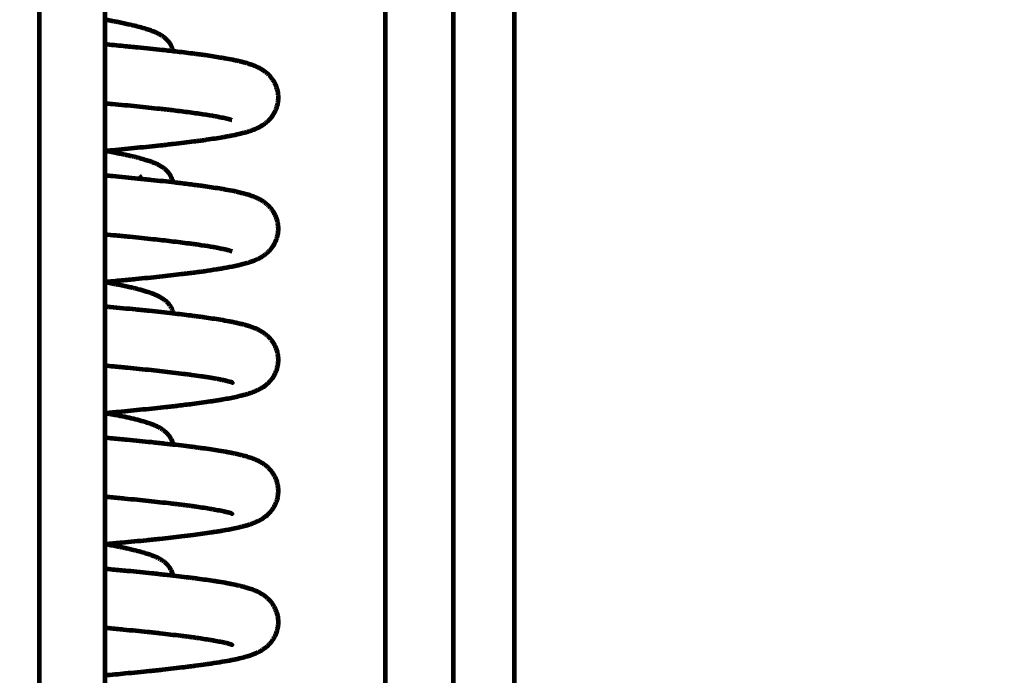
# Model space of a CAD drawing. Header units: millimetres. Extents: x 0 to 840, y 0 to 594.
# Drawn here: x 62.39 to 66.393, y 427.67 to 430.337 of the extents above; entities that cross this region are included whole.
import ezdxf

# ---------------------------------------------------------------- set-up
doc = ezdxf.new("R2010")
doc.units = ezdxf.units.MM
doc.linetypes.add('K5LT_BASIC', pattern=[0])
doc.linetypes.add('K5LT_THIN', pattern=[0])
doc.layers.add('Системный слой', color=7, linetype='Continuous')
doc.styles.add('KDIMTEXTSTYLE', font='GOST_AU.SHX', dxfattribs={"width": 0.96, "oblique": 15, "height": 5})
doc.dimstyles.new('KDIMSTYLE (0.07)', dxfattribs={"dimtxt": 5, "dimasz": 1, "dimexe": 2, "dimexo": 0, "dimgap": 1, "dimtad": 1, "dimlfac": 15, "dimtxsty": 'KDIMTEXTSTYLE', "dimsah": 1, "dimcen": 0, "dimdle": 1, "dimadec": 0, "dimazin": 0, "dimtfac": 0.667, "dimtmove": 0, "dimatfit": 3, "dimfxl": 1, "dimtvp": 1, "dimtolj": 1, "dimtzin": 0, "dimarcsym": 0})

# ---------------------------------------------------------------- blocks, each defined once
blk = doc.blocks.new('KDIMARROW_01')
at = {"layer": 'Системный слой'}
blk.add_hatch(color=0, dxfattribs=at).paths.add_polyline_path([(0, 0), (-5, 0.6583), (-4.5, 0), (-5, -0.6583)])
at = {"layer": 'Системный слой', "color": 0, "linetype": 'K5LT_THIN', "lineweight": 18}
for p, q in [((-4.5, 0), (-5, 0.6583)), ((-5, 0.6583), (0, 0)), ((0, 0), (-5, -0.6583)), ((-5, -0.6583), (-4.5, 0)), ((0, 0), (-1, 0))]:
    blk.add_line(p, q, dxfattribs=at)

msp = doc.modelspace()

# ---------------------------------------------------------------- linework, layer by layer
at = {"layer": 'Системный слой', "color": 5, "linetype": 'K5LT_BASIC', "lineweight": 60, "true_color": 0x0000ff}
for p, q in [((62.46971, 512.30589), (62.46971, 411.73474)), ((63.87945, 413.73968), (63.87945, 445.75139)), ((64.15418, 445.75139), (64.15418, 413.77201)), ((64.40262, 445.75139), (64.40262, 413.77201)), ((62.73638, 445.61806), (62.73638, 413.95986))]:
    msp.add_line(p, q, dxfattribs=at)
for points, knots in [([(63.01487, 430.20838), (63.01462, 430.20966), (63.01434, 430.21092), (63.01303, 430.21635), (63.01181, 430.22011), (63.00873, 430.22783), (63.00691, 430.23152), (63.00407, 430.23649), (63.00303, 430.23817), (63.00055, 430.24195), (62.99883, 430.24431), (62.99552, 430.24849), (62.99373, 430.25056), (62.99016, 430.25439), (62.98834, 430.25619), (62.98314, 430.261), (62.97996, 430.26359), (62.97449, 430.26764), (62.97253, 430.26899), (62.96828, 430.2718), (62.96611, 430.27314), (62.95909, 430.27726), (62.95412, 430.27984), (62.94648, 430.28346), (62.94391, 430.28462), (62.93848, 430.28695), (62.93571, 430.2881), (62.92719, 430.29145), (62.92125, 430.2936), (62.91175, 430.29681), (62.90841, 430.29789), (62.89689, 430.3015), (62.88839, 430.30395), (62.87042, 430.30879), (62.86099, 430.31117), (62.84674, 430.31455), (62.84231, 430.31558), (62.82336, 430.31986), (62.80804, 430.32308), (62.78677, 430.32728), (62.78165, 430.32828), (62.77125, 430.33026), (62.76597, 430.33125), (62.75271, 430.33369), (62.74463, 430.33514), (62.73638, 430.33659)], [15.2721886, 15.2721886, 15.2721886, 15.2721886, 15.3505981, 15.3505981, 15.6040176, 15.6040176, 15.8715937, 15.8715937, 15.9989953, 15.9989953, 16.1953272, 16.1953272, 16.3954044, 16.3954044, 16.6006161, 16.6006161, 16.9683901, 16.9683901, 17.1971992, 17.1971992, 17.4396009, 17.4396009, 17.9779096, 17.9779096, 18.2543841, 18.2543841, 18.5404066, 18.5404066, 19.1165355, 19.1165355, 19.4230058, 19.4230058, 20.1431777, 20.1431777, 20.8633495, 20.8633495, 21.1788989, 21.1788989, 22.1836717, 22.1836717, 22.4959355, 22.4959355, 22.8069353, 22.8069353, 23.2661469, 23.2661469, 23.2661469, 23.2661469]), ([(62.73638, 429.80406), (62.73689, 429.80411), (62.73739, 429.80415), (62.7478, 429.80511), (62.75764, 429.80601), (62.80212, 429.81015), (62.83588, 429.81337), (62.90173, 429.8199), (62.93378, 429.82319), (62.97313, 429.82744), (62.98172, 429.82838), (62.99872, 429.83026), (63.00713, 429.8312), (63.04519, 429.83555), (63.0734, 429.83896), (63.1074, 429.84336), (63.11479, 429.84434), (63.1293, 429.8463), (63.13644, 429.84728), (63.14587, 429.84861), (63.14829, 429.84896), (63.17416, 429.85266), (63.19586, 429.85604), (63.22205, 429.86054), (63.22793, 429.86159), (63.23939, 429.86369), (63.24501, 429.86475), (63.262, 429.86809), (63.27299, 429.87043), (63.2902, 429.87445), (63.29697, 429.87613), (63.30781, 429.87902), (63.31209, 429.88022), (63.32054, 429.88273), (63.32445, 429.88395), (63.33465, 429.88734), (63.34102, 429.88965), (63.35059, 429.89356), (63.35423, 429.89514), (63.36428, 429.89984), (63.37012, 429.90284), (63.38078, 429.90948), (63.38376, 429.91146), (63.39038, 429.91629), (63.39355, 429.91878), (63.39991, 429.92426), (63.40319, 429.92734), (63.41066, 429.93508), (63.41544, 429.94077), (63.42317, 429.95173), (63.42691, 429.95794), (63.43129, 429.96686), (63.43256, 429.96969), (63.43417, 429.97367), (63.43461, 429.97477), (63.43586, 429.97813), (63.43663, 429.9804), (63.43878, 429.98732), (63.43996, 429.99206), (63.44183, 430.00198), (63.44248, 430.00716), (63.44313, 430.0176), (63.44313, 430.02284), (63.44248, 430.03328), (63.44183, 430.03847), (63.43992, 430.04866), (63.43866, 430.05365), (63.43514, 430.06477), (63.43269, 430.07079), (63.42703, 430.08229), (63.42376, 430.08779), (63.42006, 430.09316), (63.41978, 430.09356), (63.41685, 430.09772), (63.41396, 430.10138), (63.40826, 430.10795), (63.40514, 430.11119), (63.39917, 430.1169), (63.39601, 430.11964), (63.38985, 430.1246), (63.38682, 430.12684), (63.37843, 430.13261), (63.37379, 430.13538), (63.36565, 430.13984), (63.36252, 430.14143), (63.35607, 430.14451), (63.35261, 430.14605), (63.34589, 430.14887), (63.3423, 430.15028), (63.33222, 430.15401), (63.32575, 430.15615), (63.315, 430.15941), (63.31084, 430.16061), (63.30051, 430.16344), (63.29404, 430.16509), (63.28261, 430.16783), (63.27781, 430.16892), (63.26779, 430.17112), (63.26261, 430.17221), (63.24717, 430.17535), (63.23646, 430.17737), (63.2193, 430.18042), (63.21327, 430.18146), (63.18781, 430.18571), (63.16702, 430.18888), (63.13801, 430.19298), (63.13109, 430.19394), (63.11681, 430.19587), (63.10941, 430.19685), (63.07971, 430.20071), (63.05633, 430.20358), (63.01196, 430.20875), (62.99137, 430.21106), (62.93818, 430.21683), (62.90473, 430.22029), (62.86065, 430.22466), (62.85125, 430.22558), (62.83231, 430.22742), (62.82277, 430.22834), (62.7881, 430.23165), (62.76249, 430.23403), (62.73638, 430.23642)], [17.6884285, 17.6884285, 17.6884285, 17.6884285, 17.7043735, 17.7043735, 18.0168313, 18.0168313, 19.1283273, 19.1283273, 20.2622372, 20.2622372, 20.5844477, 20.5844477, 20.9082656, 20.9082656, 22.0728808, 22.0728808, 22.4036823, 22.4036823, 22.7360054, 22.7360054, 22.8518992, 22.8518992, 23.9829246, 23.9829246, 24.3226695, 24.3226695, 24.66273, 24.66273, 25.3849605, 25.3849605, 25.8673271, 25.8673271, 26.1963716, 26.1963716, 26.5102459, 26.5102459, 26.9967706, 26.9967706, 27.2771643, 27.2771643, 27.7636891, 27.7636891, 27.9805396, 27.9805396, 28.1842428, 28.1842428, 28.378812, 28.378812, 28.6591904, 28.6591904, 28.916498, 28.916498, 29.0286887, 29.0286887, 29.0714582, 29.0714582, 29.156997, 29.156997, 29.3280747, 29.3280747, 29.5083677, 29.5083677, 29.688836, 29.688836, 29.869319, 29.869319, 30.0496467, 30.0496467, 30.2830811, 30.2830811, 30.5232525, 30.5232525, 30.5422592, 30.5422592, 30.7270386, 30.7270386, 30.915031, 30.915031, 31.108195, 31.108195, 31.3088786, 31.3088786, 31.6586223, 31.6586223, 31.8968444, 31.8968444, 32.1544887, 32.1544887, 32.4298433, 32.4298433, 32.9496003, 32.9496003, 33.2648482, 33.2648482, 33.734176, 33.734176, 34.068088, 34.068088, 34.4066101, 34.4066101, 35.0562592, 35.0562592, 35.3963775, 35.3963775, 36.4565551, 36.4565551, 36.7793627, 36.7793627, 37.1116858, 37.1116858, 38.0896241, 38.0896241, 38.8816569, 38.8816569, 40.0688064, 40.0688064, 40.3863397, 40.3863397, 40.7027006, 40.7027006, 41.5254849, 41.5254849, 41.5254849, 41.5254849]), ([(63.25406, 429.9278), (63.25277, 429.92825), (63.2518, 429.92857), (63.24848, 429.9296), (63.24659, 429.93016), (63.23909, 429.93226), (63.23161, 429.93413), (63.21628, 429.93755), (63.20866, 429.93912), (63.19575, 429.94161), (63.19104, 429.94249), (63.17109, 429.94608), (63.154, 429.94888), (63.11661, 429.95451), (63.0962, 429.95736), (63.05375, 429.96291), (63.03189, 429.96561), (63.00101, 429.96924), (62.99305, 429.97016), (62.97689, 429.97199), (62.96869, 429.97291), (62.93077, 429.9771), (62.89958, 429.98038), (62.83498, 429.98689), (62.8016, 429.99013), (62.75758, 429.99427), (62.74794, 429.99517), (62.7376, 429.99612), (62.73699, 429.99618), (62.73638, 429.99624)], [0, 0, 0, 0, 0.2897955, 0.2897955, 0.5816409, 0.5816409, 1.3463862, 1.3463862, 1.9505317, 1.9505317, 2.2744829, 2.2744829, 3.2715276, 3.2715276, 4.2685724, 4.2685724, 5.2037222, 5.2037222, 5.5213057, 5.5213057, 5.8377619, 5.8377619, 6.9633242, 6.9633242, 8.0735781, 8.0735781, 8.3817576, 8.3817576, 8.4011247, 8.4011247, 8.4011247, 8.4011247]), ([(63.01486, 429.67507), (63.01472, 429.67581), (63.01456, 429.67655), (63.01375, 429.68021), (63.01293, 429.68316), (63.01142, 429.68768), (63.01066, 429.68971), (63.0083, 429.69542), (63.00616, 429.69963), (63.00258, 429.7056), (63.00101, 429.70794), (62.99781, 429.71233), (62.99618, 429.71435), (62.9927, 429.71838), (62.99104, 429.72015), (62.98734, 429.72382), (62.98561, 429.72542), (62.98264, 429.72798), (62.98163, 429.72882), (62.97688, 429.73265), (62.97322, 429.73525), (62.96736, 429.73904), (62.96509, 429.74042), (62.96055, 429.74304), (62.95821, 429.74431), (62.95044, 429.74835), (62.94505, 429.75083), (62.93666, 429.75438), (62.93376, 429.75554), (62.92525, 429.75883), (62.91941, 429.76092), (62.90999, 429.76405), (62.90657, 429.76514), (62.89556, 429.76855), (62.88761, 429.77083), (62.87535, 429.77413), (62.87132, 429.77518), (62.8631, 429.77727), (62.85889, 429.77831), (62.85029, 429.78038), (62.84591, 429.78141), (62.83883, 429.78303), (62.8362, 429.78363), (62.82823, 429.7854), (62.82279, 429.78658), (62.81247, 429.78877), (62.80762, 429.78977), (62.78631, 429.7941), (62.76898, 429.7974), (62.74603, 429.80155), (62.74123, 429.80241), (62.73638, 429.80326)], [15.2768675, 15.2768675, 15.2768675, 15.2768675, 15.3226388, 15.3226388, 15.5038265, 15.5038265, 15.6277923, 15.6277923, 15.9125579, 15.9125579, 16.1030822, 16.1030822, 16.2971223, 16.2971223, 16.4965792, 16.4965792, 16.7037709, 16.7037709, 16.8227694, 16.8227694, 17.2319817, 17.2319817, 17.4776568, 17.4776568, 17.7339668, 17.7339668, 18.3168072, 18.3168072, 18.6076537, 18.6076537, 19.1701677, 19.1701677, 19.4785389, 19.4785389, 20.1467249, 20.1467249, 20.4621955, 20.4621955, 20.7780559, 20.7780559, 21.0937778, 21.0937778, 21.2768328, 21.2768328, 21.6429428, 21.6429428, 21.9566204, 21.9566204, 22.9960812, 22.9960812, 23.2661439, 23.2661439, 23.2661439, 23.2661439]), ([(62.73638, 429.27073), (62.76001, 429.27289), (62.78323, 429.27505), (62.81562, 429.27812), (62.82516, 429.27904), (62.84411, 429.28087), (62.85351, 429.28179), (62.89618, 429.286), (62.92834, 429.28929), (62.9903, 429.29594), (63.02005, 429.29929), (63.05627, 429.30361), (63.06419, 429.30457), (63.07979, 429.3065), (63.08747, 429.30746), (63.10385, 429.30956), (63.11249, 429.3107), (63.12825, 429.31282), (63.13541, 429.31381), (63.15987, 429.31725), (63.17642, 429.31972), (63.1985, 429.32324), (63.20473, 429.32426), (63.22644, 429.32793), (63.24105, 429.3306), (63.26349, 429.3351), (63.2718, 429.33687), (63.28459, 429.33979), (63.28939, 429.34093), (63.30168, 429.344), (63.30903, 429.34599), (63.32015, 429.34928), (63.32443, 429.35061), (63.33398, 429.35378), (63.33946, 429.35574), (63.34884, 429.35949), (63.35198, 429.36081), (63.35913, 429.36406), (63.36232, 429.36561), (63.37204, 429.37069), (63.37864, 429.37458), (63.38843, 429.38149), (63.39189, 429.38412), (63.39827, 429.38946), (63.40154, 429.39242), (63.40756, 429.39846), (63.41041, 429.40158), (63.41552, 429.40775), (63.41781, 429.41075), (63.42369, 429.41921), (63.42711, 429.42496), (63.43302, 429.43711), (63.43549, 429.4433), (63.439, 429.45476), (63.44021, 429.45977), (63.44202, 429.47003), (63.44261, 429.47523), (63.44315, 429.48568), (63.44309, 429.49094), (63.44233, 429.50132), (63.44162, 429.50651), (63.43963, 429.51657), (63.4383, 429.52157), (63.4352, 429.53108), (63.43336, 429.53572), (63.42859, 429.54606), (63.42548, 429.55161), (63.41941, 429.56092), (63.41648, 429.56487), (63.4107, 429.57192), (63.4077, 429.5752), (63.40181, 429.58113), (63.39861, 429.58405), (63.39253, 429.58919), (63.38932, 429.59166), (63.3831, 429.59613), (63.38003, 429.59815), (63.37131, 429.60353), (63.36643, 429.60615), (63.35793, 429.61032), (63.35473, 429.61178), (63.34811, 429.61463), (63.34452, 429.61608), (63.33755, 429.61873), (63.3338, 429.62007), (63.32384, 429.62343), (63.31762, 429.62533), (63.30693, 429.62837), (63.30257, 429.62954), (63.29168, 429.63235), (63.28484, 429.63399), (63.27276, 429.63671), (63.26776, 429.6378), (63.2518, 429.64112), (63.24044, 429.6433), (63.22262, 429.64651), (63.21665, 429.64754), (63.19064, 429.65193), (63.16921, 429.65522), (63.14373, 429.65884), (63.14128, 429.65918), (63.13389, 429.66022), (63.1289, 429.6609), (63.1166, 429.66257), (63.10919, 429.66355), (63.08362, 429.66687), (63.06478, 429.6692), (63.03709, 429.67249), (63.02888, 429.67345), (62.99053, 429.67786), (62.95888, 429.6813), (62.91682, 429.68567), (62.90775, 429.6866), (62.88944, 429.68846), (62.8802, 429.68938), (62.83764, 429.69361), (62.80321, 429.6969), (62.75799, 429.7011), (62.74812, 429.70201), (62.73758, 429.70298), (62.73698, 429.70303), (62.73638, 429.70309)], [16.5663606, 16.5663606, 16.5663606, 16.5663606, 17.2924877, 17.2924877, 17.5996325, 17.5996325, 17.9079217, 17.9079217, 19.0126175, 19.0126175, 20.1319927, 20.1319927, 20.4517454, 20.4517454, 20.7727938, 20.7727938, 21.1485055, 21.1485055, 21.4730208, 21.4730208, 22.2807446, 22.2807446, 22.6104796, 22.6104796, 23.4569483, 23.4569483, 23.9903834, 23.9903834, 24.3200908, 24.3200908, 24.8535259, 24.8535259, 25.1663131, 25.1663131, 25.6012151, 25.6012151, 25.8685359, 25.8685359, 26.116084, 26.116084, 26.5555555, 26.5555555, 26.7651982, 26.7651982, 26.9635303, 26.9635303, 27.1405882, 27.1405882, 27.2896009, 27.2896009, 27.5356122, 27.5356122, 27.763994, 27.763994, 27.93323, 27.93323, 28.1012367, 28.1012367, 28.2690452, 28.2690452, 28.4376923, 28.4376923, 28.6082425, 28.6082425, 28.7818123, 28.7818123, 29.0144258, 29.0144258, 29.2041367, 29.2041367, 29.3870343, 29.3870343, 29.5755437, 29.5755437, 29.7710957, 29.7710957, 29.9754839, 29.9754839, 30.348663, 30.348663, 30.5930208, 30.5930208, 30.8580128, 30.8580128, 31.1404099, 31.1404099, 31.6206328, 31.6206328, 31.9351349, 31.9351349, 32.4061604, 32.4061604, 32.7343521, 32.7343521, 33.416162, 33.416162, 33.7477277, 33.7477277, 34.8217385, 34.8217385, 34.9351709, 34.9351709, 35.16103, 35.16103, 35.485184, 35.485184, 36.2610563, 36.2610563, 36.580868, 36.580868, 37.7325899, 37.7325899, 38.0447268, 38.0447268, 38.355728, 38.355728, 39.4621114, 39.4621114, 39.7678955, 39.7678955, 39.786304, 39.786304, 39.786304, 39.786304]), ([(62.87801, 429.6896), (62.87865, 429.69066), (62.87927, 429.69162), (62.88078, 429.69379), (62.88155, 429.69479), (62.88317, 429.69677), (62.88393, 429.69762), (62.88587, 429.69964), (62.88648, 429.70017), (62.8875, 429.70108), (62.88765, 429.70121), (62.88835, 429.70176)], [14.9257283, 14.9257283, 14.9257283, 14.9257283, 15.0471283, 15.0471283, 15.2065644, 15.2065644, 15.3730238, 15.3730238, 15.6995257, 15.6995257, 16.1761022, 16.1761022, 16.1761022, 16.1761022]), ([(63.25505, 429.39411), (63.25207, 429.3952), (63.24905, 429.39615), (63.24172, 429.39818), (63.2389, 429.39893), (63.23326, 429.40034), (63.23011, 429.4011), (63.22344, 429.40263), (63.21983, 429.40343), (63.20908, 429.4057), (63.20158, 429.40718), (63.1888, 429.40956), (63.18387, 429.41045), (63.16428, 429.41387), (63.14822, 429.41644), (63.12704, 429.41959), (63.12326, 429.42015), (63.11307, 429.42162), (63.10655, 429.42254), (63.09318, 429.42438), (63.08635, 429.4253), (63.05689, 429.42919), (63.03277, 429.43218), (62.98375, 429.43792), (62.95908, 429.44068), (62.9029, 429.4467), (62.87096, 429.44997), (62.82859, 429.45415), (62.81931, 429.45505), (62.8006, 429.45686), (62.79117, 429.45776), (62.76676, 429.46008), (62.75166, 429.46149), (62.73638, 429.4629)], [0, 0, 0, 0, 0.8331386, 0.8331386, 1.178615, 1.178615, 1.505972, 1.505972, 1.8441185, 1.8441185, 2.4418788, 2.4418788, 2.7873352, 2.7873352, 3.7655314, 3.7655314, 3.9734403, 3.9734403, 4.3172882, 4.3172882, 4.6601058, 4.6601058, 5.7625891, 5.7625891, 6.7743012, 6.7743012, 7.9700863, 7.9700863, 8.3007951, 8.3007951, 8.6306292, 8.6306292, 9.1464625, 9.1464625, 9.1464625, 9.1464625]), ([(62.73638, 429.26993), (62.74479, 429.26845), (62.75302, 429.26697), (62.7664, 429.2645), (62.77165, 429.26352), (62.78201, 429.26154), (62.78711, 429.26055), (62.80902, 429.25622), (62.82495, 429.25286), (62.84248, 429.24887), (62.84504, 429.24827), (62.85197, 429.24665), (62.85627, 429.24562), (62.86469, 429.24354), (62.86882, 429.24249), (62.88467, 429.23836), (62.89575, 429.23521), (62.91359, 429.22958), (62.92076, 429.22714), (62.93331, 429.22243), (62.93884, 429.22019), (62.94688, 429.21661), (62.94948, 429.21539), (62.9578, 429.21129), (62.96325, 429.2083), (62.97085, 429.20346), (62.9731, 429.20195), (62.97742, 429.19883), (62.97946, 429.19727), (62.98266, 429.19463), (62.98366, 429.19378), (62.98605, 429.19166), (62.98726, 429.19054), (62.99046, 429.18741), (62.99222, 429.18558), (62.99583, 429.18145), (62.99753, 429.17936), (63.00082, 429.17489), (63.00243, 429.17249), (63.00613, 429.16637), (63.00836, 429.16197), (63.01169, 429.15384), (63.01319, 429.14923), (63.01447, 429.14366), (63.01467, 429.1427), (63.01486, 429.14173)], [18.3853412, 18.3853412, 18.3853412, 18.3853412, 18.8532709, 18.8532709, 19.1633425, 19.1633425, 19.4743143, 19.4743143, 20.5216556, 20.5216556, 20.7037988, 20.7037988, 21.0194418, 21.0194418, 21.3352817, 21.3352817, 22.2615558, 22.2615558, 22.9364604, 22.9364604, 23.5002372, 23.5002372, 23.7843674, 23.7843674, 24.3863033, 24.3863033, 24.6337324, 24.6337324, 24.868761, 24.868761, 24.9871171, 24.9871171, 25.1310435, 25.1310435, 25.3391407, 25.3391407, 25.5393258, 25.5393258, 25.7340671, 25.7340671, 26.0305805, 26.0305805, 26.3164807, 26.3164807, 26.376167, 26.376167, 26.376167, 26.376167]), ([(62.73638, 428.7374), (62.74516, 428.7382), (62.75389, 428.739), (62.77237, 428.74071), (62.78211, 428.74162), (62.8262, 428.74578), (62.85962, 428.74902), (62.92428, 428.75554), (62.9555, 428.75882), (62.99385, 428.76305), (63.00229, 428.76399), (63.01897, 428.76589), (63.02721, 428.76684), (63.05481, 428.77007), (63.07358, 428.77236), (63.11825, 428.77806), (63.14319, 428.78147), (63.16875, 428.78528), (63.17105, 428.78562), (63.17999, 428.78698), (63.18649, 428.78799), (63.19919, 428.79002), (63.20542, 428.79104), (63.23032, 428.79526), (63.24776, 428.7985), (63.27361, 428.80392), (63.28298, 428.80603), (63.29828, 428.8098), (63.30455, 428.81145), (63.31471, 428.81432), (63.31894, 428.81557), (63.3271, 428.81815), (63.33079, 428.81937), (63.34252, 428.82353), (63.34982, 428.82642), (63.36085, 428.83156), (63.36441, 428.83333), (63.37408, 428.83854), (63.38067, 428.84252), (63.38943, 428.84894), (63.39133, 428.8504), (63.3964, 428.85449), (63.39959, 428.85728), (63.40582, 428.86331), (63.40887, 428.86651), (63.41473, 428.87338), (63.41756, 428.87702), (63.4239, 428.88622), (63.42731, 428.89199), (63.43319, 428.90416), (63.43564, 428.91036), (63.43911, 428.92184), (63.4403, 428.92685), (63.44208, 428.93713), (63.44265, 428.94232), (63.44315, 428.95278), (63.44307, 428.95803), (63.44228, 428.96841), (63.44155, 428.97359), (63.43953, 428.98365), (63.43819, 428.98864), (63.43505, 428.99813), (63.4332, 429.00278), (63.42907, 429.01165), (63.42678, 429.01591), (63.42097, 429.02545), (63.41731, 429.03053), (63.41327, 429.03545), (63.41298, 429.0358), (63.40974, 429.03967), (63.40662, 429.04302), (63.4006, 429.04892), (63.39739, 429.05179), (63.3913, 429.05682), (63.38809, 429.05925), (63.38185, 429.06363), (63.37879, 429.06561), (63.37244, 429.06946), (63.3696, 429.07105), (63.36036, 429.07592), (63.355, 429.07838), (63.34607, 429.08213), (63.34243, 429.08356), (63.33536, 429.08618), (63.33161, 429.08749), (63.32156, 429.09081), (63.31537, 429.09267), (63.30463, 429.09566), (63.3002, 429.09683), (63.28916, 429.09963), (63.28224, 429.10126), (63.27002, 429.10398), (63.26495, 429.10506), (63.25443, 429.10722), (63.24898, 429.10829), (63.2319, 429.11155), (63.21971, 429.11372), (63.18674, 429.11922), (63.165, 429.12252), (63.13809, 429.1263), (63.1345, 429.1268), (63.12369, 429.12828), (63.11637, 429.12927), (63.10149, 429.13122), (63.09392, 429.1322), (63.06295, 429.13612), (63.03841, 429.13905), (62.9824, 429.14542), (62.95046, 429.14887), (62.90807, 429.15323), (62.89894, 429.15416), (62.88052, 429.15602), (62.87123, 429.15694), (62.82846, 429.16116), (62.79388, 429.16445), (62.75105, 429.16841), (62.74373, 429.16908), (62.73638, 429.16975)], [19.7970632, 19.7970632, 19.7970632, 19.7970632, 20.1120136, 20.1120136, 20.4685374, 20.4685374, 21.739804, 21.739804, 23.0215718, 23.0215718, 23.3895586, 23.3895586, 23.7595578, 23.7595578, 24.6482165, 24.6482165, 25.9645016, 25.9645016, 26.0964552, 26.0964552, 26.4791021, 26.4791021, 26.8629761, 26.8629761, 28.054903, 28.054903, 28.7853081, 28.7853081, 29.3040354, 29.3040354, 29.6745649, 29.6745649, 30.0264126, 30.0264126, 30.6999469, 30.6999469, 30.9963086, 30.9963086, 31.5145983, 31.5145983, 31.6562276, 31.6562276, 31.8874162, 31.8874162, 32.1077679, 32.1077679, 32.3207316, 32.3207316, 32.6076623, 32.6076623, 32.8741875, 32.8741875, 33.0717915, 33.0717915, 33.2679546, 33.2679546, 33.4638593, 33.4638593, 33.6606931, 33.6606931, 33.8596717, 33.8596717, 34.0620649, 34.0620649, 34.2677557, 34.2677557, 34.548549, 34.548549, 34.5701562, 34.5701562, 34.7912235, 34.7912235, 35.0122932, 35.0122932, 35.241935, 35.241935, 35.4822139, 35.4822139, 35.7358717, 35.7358717, 36.2295364, 36.2295364, 36.5430799, 36.5430799, 36.8760585, 36.8760585, 37.4337727, 37.4337727, 37.8032086, 37.8032086, 38.3546784, 38.3546784, 38.738221, 38.738221, 39.125226, 39.125226, 39.9266874, 39.9266874, 41.1850252, 41.1850252, 41.3768597, 41.3768597, 41.7557518, 41.7557518, 42.1327515, 42.1327515, 43.2723122, 43.2723122, 44.6172388, 44.6172388, 44.9809669, 44.9809669, 45.3433972, 45.3433972, 46.6323719, 46.6323719, 46.8960766, 46.8960766, 46.8960766, 46.8960766]), ([(63.25574, 428.86055), (63.25574, 428.86054), (63.25649, 428.86021), (63.2559, 428.86046), (63.2555, 428.86061), (63.25331, 428.86141), (63.24985, 428.86255), (63.24412, 428.86419), (63.24173, 428.86484), (63.23515, 428.86656), (63.23046, 428.8677), (63.22157, 428.86971), (63.21784, 428.87052), (63.20797, 428.87258), (63.20145, 428.87387), (63.1898, 428.87605), (63.18494, 428.87693), (63.17475, 428.87871), (63.16946, 428.87961), (63.15853, 428.88141), (63.15284, 428.88232), (63.14122, 428.88413), (63.13529, 428.88504), (63.11694, 428.88775), (63.10403, 428.88958), (63.08709, 428.89186), (63.08365, 428.89232), (63.07321, 428.8937), (63.0661, 428.89463), (63.04429, 428.8974), (63.02916, 428.89925), (62.98571, 428.90438), (62.95621, 428.90768), (62.89458, 428.91423), (62.86247, 428.91749), (62.81991, 428.92166), (62.81058, 428.92256), (62.79177, 428.92437), (62.7823, 428.92527), (62.76074, 428.92731), (62.74862, 428.92844), (62.73638, 428.92957)], [0, 0, 0, 0, 0.3120204, 0.3120204, 0.6271002, 0.6271002, 1.3539556, 1.3539556, 1.7113058, 1.7113058, 2.3037854, 2.3037854, 2.6961235, 2.6961235, 3.2886032, 3.2886032, 3.6868978, 3.6868978, 4.0854611, 4.0854611, 4.4841745, 4.4841745, 4.8765816, 4.8765816, 5.6613959, 5.6613959, 5.8583442, 5.8583442, 6.252241, 6.252241, 7.0400344, 7.0400344, 8.4321262, 8.4321262, 9.8071144, 9.8071144, 10.1879508, 10.1879508, 10.5676567, 10.5676567, 11.0437785, 11.0437785, 11.0437785, 11.0437785]), ([(63.01485, 428.60845), (63.01471, 428.60919), (63.01456, 428.6099), (63.01378, 428.61344), (63.01288, 428.61666), (63.01102, 428.62218), (63.00988, 428.62504), (63.00693, 428.63152), (63.00494, 428.63514), (63.00046, 428.64218), (62.99818, 428.64525), (62.99391, 428.65037), (62.99227, 428.65217), (62.98942, 428.6551), (62.98836, 428.65615), (62.98537, 428.65897), (62.98343, 428.66066), (62.97786, 428.66524), (62.97411, 428.66796), (62.96822, 428.67183), (62.96604, 428.67318), (62.96152, 428.67583), (62.95931, 428.67706), (62.95454, 428.67957), (62.95214, 428.68077), (62.94449, 428.68442), (62.9391, 428.68674), (62.93063, 428.6901), (62.92769, 428.69122), (62.91815, 428.6947), (62.91138, 428.69697), (62.90078, 428.70027), (62.8972, 428.70135), (62.88355, 428.70533), (62.87299, 428.70814), (62.85052, 428.71372), (62.83864, 428.71646), (62.81473, 428.72166), (62.80281, 428.72412), (62.78188, 428.72824), (62.77314, 428.72991), (62.75886, 428.73256), (62.75347, 428.73354), (62.74417, 428.73522), (62.74029, 428.7359), (62.73638, 428.73659)], [15.2790658, 15.2790658, 15.2790658, 15.2790658, 15.3234826, 15.3234826, 15.5077396, 15.5077396, 15.6911983, 15.6911983, 15.9648296, 15.9648296, 16.2535292, 16.2535292, 16.4523993, 16.4523993, 16.5755251, 16.5755251, 16.790803, 16.790803, 17.2011261, 17.2011261, 17.4432652, 17.4432652, 17.6952559, 17.6952559, 17.9591308, 17.9591308, 18.5196186, 18.5196186, 18.8142609, 18.8142609, 19.4456039, 19.4456039, 19.7573526, 19.7573526, 20.6028394, 20.6028394, 21.4483262, 21.4483262, 22.2158382, 22.2158382, 22.7406791, 22.7406791, 23.0511068, 23.0511068, 23.2688655, 23.2688655, 23.2688655, 23.2688655]), ([(62.73638, 428.20406), (62.74026, 428.20442), (62.74412, 428.20477), (62.75784, 428.20603), (62.76764, 428.20694), (62.78711, 428.20876), (62.79679, 428.20967), (62.84062, 428.21383), (62.8738, 428.21709), (62.91482, 428.22127), (62.92381, 428.2222), (62.94163, 428.22406), (62.95045, 428.225), (62.99047, 428.22929), (63.02036, 428.23265), (63.06506, 428.23799), (63.08093, 428.23995), (63.12273, 428.24533), (63.14746, 428.24874), (63.1728, 428.25255), (63.17508, 428.2529), (63.18395, 428.25426), (63.19039, 428.25527), (63.20298, 428.2573), (63.20915, 428.25833), (63.23327, 428.26246), (63.25007, 428.26563), (63.27505, 428.27091), (63.28411, 428.27296), (63.29746, 428.27627), (63.30204, 428.27746), (63.31234, 428.28028), (63.31828, 428.28202), (63.32801, 428.28511), (63.33168, 428.28634), (63.34369, 428.29064), (63.3511, 428.29362), (63.36236, 428.29897), (63.36591, 428.30077), (63.37267, 428.3045), (63.37613, 428.30653), (63.38514, 428.31233), (63.39104, 428.31659), (63.40015, 428.32448), (63.40329, 428.32743), (63.4094, 428.33379), (63.41238, 428.33717), (63.41804, 428.34437), (63.42077, 428.3482), (63.42587, 428.35632), (63.42823, 428.36054), (63.43323, 428.37093), (63.43568, 428.37713), (63.43956, 428.39003), (63.44099, 428.39657), (63.4426, 428.40845), (63.44298, 428.41368), (63.44309, 428.42414), (63.44282, 428.42938), (63.44165, 428.43968), (63.44074, 428.44482), (63.43836, 428.45472), (63.43685, 428.45966), (63.43342, 428.46894), (63.43142, 428.47348), (63.42703, 428.48213), (63.42462, 428.48628), (63.41946, 428.49417), (63.41666, 428.49796), (63.41098, 428.50494), (63.40794, 428.50828), (63.40053, 428.51576), (63.39576, 428.51993), (63.38819, 428.52585), (63.38503, 428.52811), (63.37876, 428.53231), (63.37579, 428.53414), (63.36939, 428.53784), (63.36658, 428.53935), (63.35716, 428.54411), (63.35129, 428.54668), (63.34199, 428.5504), (63.33827, 428.55179), (63.33099, 428.55437), (63.3273, 428.5556), (63.31713, 428.55882), (63.31099, 428.56059), (63.30021, 428.5635), (63.29564, 428.56467), (63.28438, 428.56743), (63.27739, 428.56903), (63.26502, 428.57171), (63.25981, 428.57279), (63.24909, 428.57494), (63.24353, 428.57601), (63.22627, 428.57923), (63.21401, 428.58136), (63.18057, 428.58684), (63.15835, 428.59016), (63.12794, 428.59437), (63.12124, 428.59528), (63.10707, 428.59716), (63.09956, 428.59814), (63.08431, 428.60009), (63.07656, 428.60106), (63.04073, 428.60546), (63.01111, 428.60888), (62.9713, 428.61325), (62.96252, 428.61419), (62.94485, 428.61608), (62.93596, 428.61701), (62.89488, 428.62129), (62.86143, 428.62462), (62.81731, 428.62886), (62.8077, 428.62978), (62.78834, 428.63161), (62.77859, 428.63252), (62.75806, 428.63443), (62.74726, 428.63543), (62.73638, 428.63642)], [19.1770323, 19.1770323, 19.1770323, 19.1770323, 19.3120175, 19.3120175, 19.6577643, 19.6577643, 20.0046982, 20.0046982, 21.2430176, 21.2430176, 21.5958427, 21.5958427, 21.9500836, 21.9500836, 23.224477, 23.224477, 23.9643774, 23.9643774, 25.2431825, 25.2431825, 25.3713842, 25.3713842, 25.7434313, 25.7434313, 26.11665, 26.11665, 27.2409605, 27.2409605, 27.9319319, 27.9319319, 28.299263, 28.299263, 28.7986881, 28.7986881, 29.1404332, 29.1404332, 29.8109718, 29.8109718, 30.0954425, 30.0954425, 30.3608497, 30.3608497, 30.7863484, 30.7863484, 31.0064767, 31.0064767, 31.2173325, 31.2173325, 31.4223655, 31.4223655, 31.6218359, 31.6218359, 31.8801658, 31.8801658, 32.1275261, 32.1275261, 32.317694, 32.317694, 32.5080486, 32.5080486, 32.6997805, 32.6997805, 32.8941218, 32.8941218, 33.0923796, 33.0923796, 33.2923084, 33.2923084, 33.498372, 33.498372, 33.7083085, 33.7083085, 34.0277301, 34.0277301, 34.2535739, 34.2535739, 34.4905944, 34.4905944, 34.7420119, 34.7420119, 35.2539706, 35.2539706, 35.5666369, 35.5666369, 35.8946062, 35.8946062, 36.4276233, 36.4276233, 36.7909893, 36.7909893, 37.3240063, 37.3240063, 37.6982661, 37.6982661, 38.0745125, 38.0745125, 38.844712, 38.844712, 40.0753332, 40.0753332, 40.4150224, 40.4150224, 40.7816372, 40.7816372, 41.1468924, 41.1468924, 42.4413362, 42.4413362, 42.8010322, 42.8010322, 43.1564056, 43.1564056, 44.4235265, 44.4235265, 44.7725292, 44.7725292, 45.120379, 45.120379, 45.499471, 45.499471, 45.499471, 45.499471]), ([(63.25473, 428.32771), (63.25419, 428.32799), (63.25673, 428.32686), (63.25205, 428.3285), (63.24761, 428.32988), (63.24237, 428.33133), (63.23947, 428.33211), (63.23236, 428.33392), (63.22661, 428.33526), (63.21795, 428.33716), (63.21407, 428.33799), (63.20181, 428.34048), (63.19284, 428.34218), (63.17816, 428.34479), (63.17294, 428.34569), (63.15015, 428.34949), (63.13077, 428.35245), (63.10413, 428.35621), (63.09852, 428.35698), (63.08602, 428.35868), (63.07908, 428.3596), (63.06491, 428.36145), (63.05767, 428.36237), (63.04293, 428.36422), (63.0354, 428.36514), (63.02011, 428.36699), (63.01234, 428.36791), (62.97631, 428.37211), (62.94647, 428.37541), (62.8842, 428.38196), (62.85183, 428.38522), (62.80896, 428.38939), (62.79957, 428.39029), (62.78065, 428.3921), (62.77111, 428.393), (62.75318, 428.39468), (62.74481, 428.39546), (62.73638, 428.39624)], [0, 0, 0, 0, 0.3601992, 0.3601992, 0.6673966, 0.6673966, 0.8163462, 0.8163462, 1.2435265, 1.2435265, 1.5518353, 1.5518353, 2.1626344, 2.1626344, 2.4765091, 2.4765091, 3.4877879, 3.4877879, 3.7502743, 3.7502743, 4.0610458, 4.0610458, 4.3710677, 4.3710677, 4.6806034, 4.6806034, 4.9888411, 4.9888411, 6.0847928, 6.0847928, 7.1666233, 7.1666233, 7.4660599, 7.4660599, 7.7647006, 7.7647006, 8.0227982, 8.0227982, 8.0227982, 8.0227982]), ([(63.01486, 428.07506), (63.01482, 428.0753), (63.01477, 428.07553), (63.01413, 428.0787), (63.01339, 428.08157), (63.01161, 428.08723), (63.01063, 428.08984), (63.00834, 428.09519), (63.00717, 428.09758), (63.00445, 428.10255), (63.00309, 428.10478), (63.00023, 428.10904), (62.99884, 428.11094), (62.99474, 428.11617), (62.99179, 428.11943), (62.98704, 428.1241), (62.9851, 428.12587), (62.98122, 428.12919), (62.97924, 428.13076), (62.97335, 428.13518), (62.96964, 428.13764), (62.96347, 428.14138), (62.96125, 428.14264), (62.95659, 428.14517), (62.95414, 428.14644), (62.94644, 428.15021), (62.941, 428.15261), (62.93246, 428.15606), (62.92956, 428.15718), (62.92053, 428.16053), (62.9142, 428.1627), (62.90413, 428.16591), (62.90063, 428.16698), (62.88809, 428.17072), (62.87864, 428.17331), (62.86731, 428.1762), (62.86599, 428.17654), (62.86292, 428.17731), (62.86116, 428.17775), (62.85584, 428.17905), (62.85223, 428.17992), (62.84419, 428.18181), (62.83971, 428.18284), (62.8306, 428.18488), (62.82596, 428.18589), (62.819, 428.18739), (62.81675, 428.18786), (62.80994, 428.18929), (62.80532, 428.19024), (62.79568, 428.19219), (62.79064, 428.19319), (62.77069, 428.19707), (62.75513, 428.19995), (62.73807, 428.20296), (62.73723, 428.20311), (62.73638, 428.20326)], [15.2729526, 15.2729526, 15.2729526, 15.2729526, 15.2872126, 15.2872126, 15.4664506, 15.4664506, 15.6465132, 15.6465132, 15.8291574, 15.8291574, 16.0162879, 16.0162879, 16.1864223, 16.1864223, 16.5140654, 16.5140654, 16.7260507, 16.7260507, 16.9454418, 16.9454418, 17.372447, 17.372447, 17.6216881, 17.6216881, 17.8853399, 17.8853399, 18.4580657, 18.4580657, 18.7500752, 18.7500752, 19.3462668, 19.3462668, 19.6560015, 19.6560015, 20.4273059, 20.4273059, 20.5284503, 20.5284503, 20.6608431, 20.6608431, 20.9256287, 20.9256287, 21.2410968, 21.2410968, 21.5559823, 21.5559823, 21.7044628, 21.7044628, 22.0014237, 22.0014237, 22.3139806, 22.3139806, 23.2204594, 23.2204594, 23.2676099, 23.2676099, 23.2676099, 23.2676099]), ([(62.73638, 427.67073), (62.76487, 427.67333), (62.79278, 427.67594), (62.85407, 427.68181), (62.88705, 427.68508), (62.92775, 427.68928), (62.93666, 427.69021), (62.95429, 427.69207), (62.96302, 427.69301), (63.00261, 427.69731), (63.03212, 427.70068), (63.06795, 427.70503), (63.07576, 427.70599), (63.09114, 427.70793), (63.09871, 427.7089), (63.12072, 427.71178), (63.13477, 427.7137), (63.15527, 427.71662), (63.1621, 427.71762), (63.18528, 427.72109), (63.20087, 427.72357), (63.22853, 427.72832), (63.24072, 427.73056), (63.25767, 427.73392), (63.26293, 427.735), (63.2791, 427.73846), (63.28949, 427.74089), (63.30375, 427.74458), (63.30817, 427.74579), (63.3189, 427.74887), (63.32504, 427.75077), (63.33492, 427.75414), (63.33892, 427.75559), (63.34868, 427.75937), (63.35485, 427.76198), (63.36475, 427.76684), (63.36768, 427.76837), (63.37466, 427.77233), (63.37754, 427.77407), (63.38647, 427.77995), (63.3918, 427.78389), (63.4005, 427.79147), (63.4038, 427.7946), (63.40979, 427.80088), (63.41301, 427.8046), (63.41855, 427.81173), (63.42147, 427.81591), (63.42641, 427.82393), (63.42884, 427.82839), (63.43302, 427.83728), (63.4349, 427.84196), (63.43785, 427.85078), (63.439, 427.85489), (63.4414, 427.86552), (63.44236, 427.87216), (63.44321, 427.88549), (63.44311, 427.89218), (63.442, 427.90399), (63.44118, 427.90914), (63.43896, 427.91921), (63.43755, 427.92414), (63.4342, 427.93367), (63.43227, 427.93827), (63.42798, 427.94706), (63.42562, 427.95126), (63.42225, 427.95658), (63.42137, 427.95792), (63.41786, 427.96305), (63.415, 427.96676), (63.40808, 427.97493), (63.40357, 427.9795), (63.3946, 427.98761), (63.3899, 427.99129), (63.38209, 427.99681), (63.37922, 427.99867), (63.37288, 428.00254), (63.37001, 428.00415), (63.36366, 428.00753), (63.36043, 428.00912), (63.35059, 428.0137), (63.34385, 428.01641), (63.33348, 428.02018), (63.32997, 428.02138), (63.32021, 428.02455), (63.3142, 428.02634), (63.30378, 428.02922), (63.29927, 428.03041), (63.29019, 428.03269), (63.2855, 428.03381), (63.27124, 428.03709), (63.26146, 428.03916), (63.24573, 428.04226), (63.24013, 428.04332), (63.22349, 428.04638), (63.21208, 428.04835), (63.19387, 428.05132), (63.18745, 428.05234), (63.16045, 428.05652), (63.13851, 428.05964), (63.10782, 428.06373), (63.10032, 428.06471), (63.08508, 428.06666), (63.07733, 428.06763), (63.04153, 428.07203), (63.01192, 428.07546), (62.97213, 428.07982), (62.96336, 428.08077), (62.94571, 428.08265), (62.93682, 428.08359), (62.89577, 428.08786), (62.86235, 428.09119), (62.81826, 428.09544), (62.80865, 428.09635), (62.7893, 428.09819), (62.77955, 428.0991), (62.75871, 428.10104), (62.74759, 428.10206), (62.73638, 428.10309)], [17.6977866, 17.6977866, 17.6977866, 17.6977866, 18.5959474, 18.5959474, 19.7203176, 19.7203176, 20.0400986, 20.0400986, 20.36123, 20.36123, 21.5159255, 21.5159255, 21.8448844, 21.8448844, 22.1749598, 22.1749598, 22.823392, 22.823392, 23.1581818, 23.1581818, 23.9860818, 23.9860818, 24.7105319, 24.7105319, 25.0510315, 25.0510315, 25.7754816, 25.7754816, 26.1074014, 26.1074014, 26.5905055, 26.5905055, 26.8917001, 26.8917001, 27.3770869, 27.3770869, 27.6277075, 27.6277075, 27.8557844, 27.8557844, 28.2072538, 28.2072538, 28.4015107, 28.4015107, 28.5895768, 28.5895768, 28.7735204, 28.7735204, 28.9551006, 28.9551006, 29.1359617, 29.1359617, 29.2859616, 29.2859616, 29.5174384, 29.5174384, 29.7470973, 29.7470973, 29.927505, 29.927505, 30.1077879, 30.1077879, 30.2880376, 30.2880376, 30.4687315, 30.4687315, 30.5311289, 30.5311289, 30.7155986, 30.7155986, 30.9863256, 30.9863256, 31.2860623, 31.2860623, 31.4953656, 31.4953656, 31.7191725, 31.7191725, 31.9618547, 31.9618547, 32.4843599, 32.4843599, 32.7734612, 32.7734612, 33.2419146, 33.2419146, 33.5691385, 33.5691385, 33.9021629, 33.9021629, 34.5480884, 34.5480884, 34.8885664, 34.8885664, 35.5344918, 35.5344918, 35.8725224, 35.8725224, 36.9260806, 36.9260806, 37.2578887, 37.2578887, 37.5887803, 37.5887803, 38.7606391, 38.7606391, 39.0860287, 39.0860287, 39.4076174, 39.4076174, 40.5541053, 40.5541053, 40.869982, 40.869982, 41.1847828, 41.1847828, 41.5381368, 41.5381368, 41.5381368, 41.5381368]), ([(63.25508, 427.7942), (63.25447, 427.7945), (63.25642, 427.79364), (63.25172, 427.79528), (63.24714, 427.79668), (63.2419, 427.79813), (63.23905, 427.79888), (63.23153, 427.80079), (63.22578, 427.80212), (63.21578, 427.80429), (63.21183, 427.80512), (63.19967, 427.80756), (63.19103, 427.80918), (63.17666, 427.81172), (63.17142, 427.81261), (63.14932, 427.81628), (63.1309, 427.81909), (63.10355, 427.82296), (63.09602, 427.82399), (63.08144, 427.82596), (63.07444, 427.82688), (63.06013, 427.82872), (63.05283, 427.82965), (63.01901, 427.83385), (62.99079, 427.83714), (62.95267, 427.84135), (62.94427, 427.84226), (62.92725, 427.84409), (62.91864, 427.84501), (62.87886, 427.84917), (62.84637, 427.85243), (62.80336, 427.85659), (62.79394, 427.8575), (62.77496, 427.8593), (62.7654, 427.8602), (62.74933, 427.8617), (62.74287, 427.8623), (62.73638, 427.8629)], [0, 0, 0, 0, 0.4015746, 0.4015746, 0.7481505, 0.7481505, 0.9225902, 0.9225902, 1.4555256, 1.4555256, 1.7759635, 1.7759635, 2.3785378, 2.3785378, 2.7032115, 2.7032115, 3.6971855, 3.6971855, 4.0602856, 4.0602856, 4.3815074, 4.3815074, 4.7022128, 4.7022128, 5.8375728, 5.8375728, 6.152724, 6.152724, 6.4666554, 6.4666554, 7.5844933, 7.5844933, 7.8940424, 7.8940424, 8.2027677, 8.2027677, 8.408371, 8.408371, 8.408371, 8.408371])]:
    msp.add_open_spline(points, degree=3, knots=knots, dxfattribs=at)

# ---------------------------------------------------------------- dimensions: what is measured, and where the dimension line sits
at = {"layer": 'Системный слой', "color": 7}
msp.add_linear_dim(base=(35.79523, 548.52309), p1=(62.98689, 411.46667), p2=(66.39331, 548.52309), angle=90, location=(35.79523, 479.99488), text='\\H5.0;\\W0.965;\\Q15;\\H5.0;\\W0.965;\\Q15;\\Q15;H', dimstyle='KDIMSTYLE (0.07)', override={"dimexo": 0, "dimblk1": 'KDIMARROW_01', "dimblk2": 'KDIMARROW_01', "dimse1": 0, "dimse2": 0, "dimclrt": 7, "dimtolj": 1}, dxfattribs=at).render()

doc.saveas('drawing.dxf')
